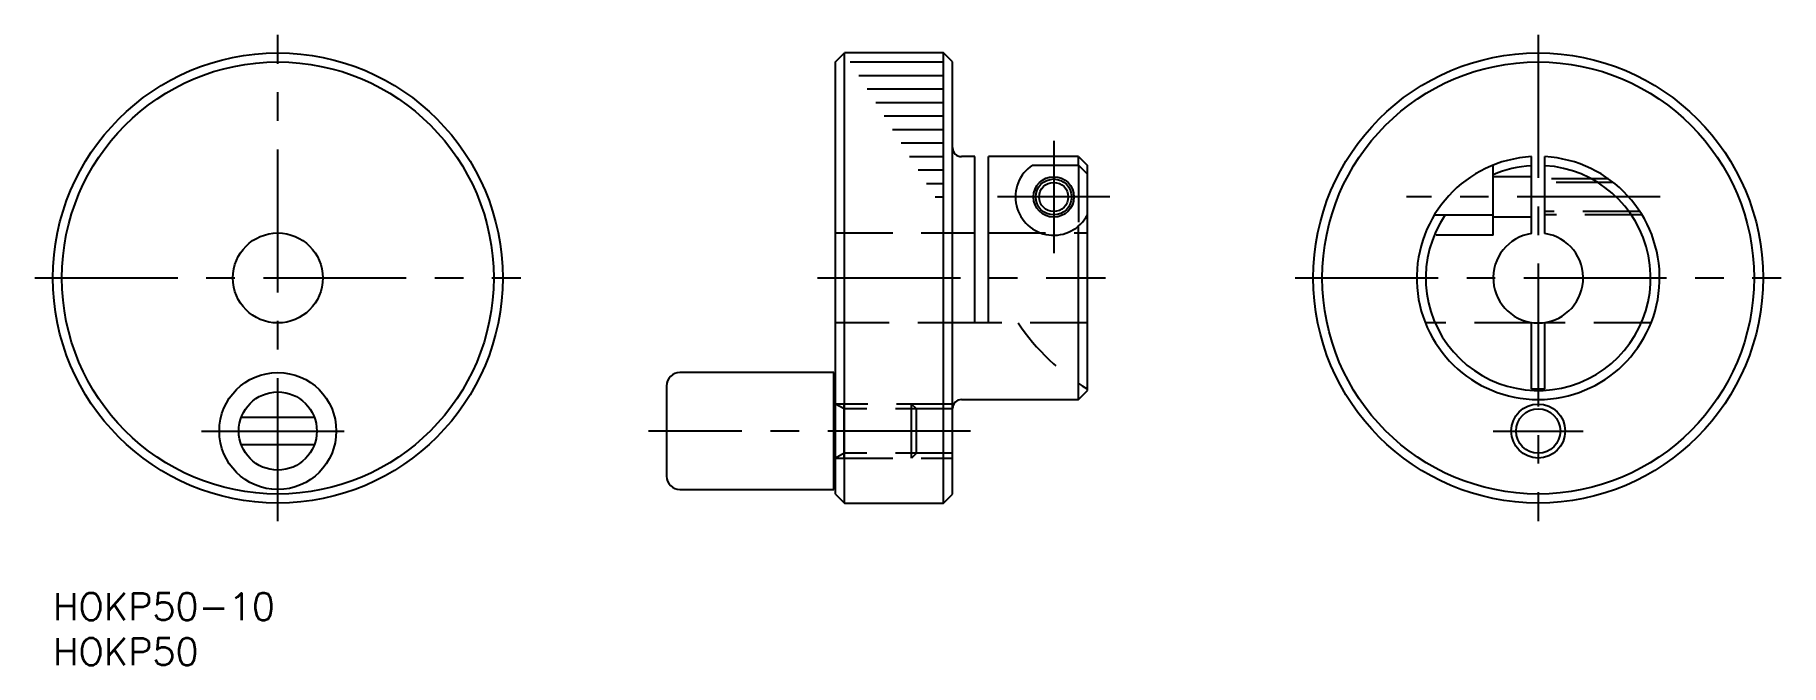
# Model space of a CAD drawing. Extents: x -2 to 192, y -8 to 62.
import ezdxf

# ---------------------------------------------------------------- set-up
doc = ezdxf.new("R2010")
doc.units = 0
doc.header["$LTSCALE"] = 0.5
doc.linetypes.add('CENTER', pattern=[50.8, 31.75, -6.35, 6.35, -6.35])
doc.linetypes.add('DASHED', pattern=[19.05, 12.7, -6.35])
for name, color, linetype in [('MSM_CENTER', 1, 'CENTER'), ('MSM_CONTINUOUS', 7, 'CONTINUOUS'), ('MSM_DASHED', 4, 'DASHED'), ('MSM_NARROW', 5, 'CONTINUOUS'), ('MSM_PART_NUMBER', 7, 'CONTINUOUS')]:
    doc.layers.add(name, color=color, linetype=linetype)
doc.styles.get("Standard").update_dxf_attribs({"font": 'txt.shx', "height": 3, "bigfont": 'bigfont.shx'})

# ---------------------------------------------------------------- blocks, each defined once
blk = doc.blocks.new('*U3')
at = {"layer": 'MSM_PART_NUMBER'}
blk.add_text('HOKP50-10', height=3, dxfattribs=at).set_placement((0, -3))
blk = doc.blocks.new('*U4')
at = {"layer": 'MSM_PART_NUMBER'}
blk.add_text('HOKP50', height=3, dxfattribs=at).set_placement((0, -8))

msp = doc.modelspace()

# ---------------------------------------------------------------- linework, layer by layer
at = {"layer": 'MSM_CENTER'}
for p, q in [((25, 8), (25, 62)), ((165.11, 62), (165.11, 8)), ((111.25, 50.25), (111.25, 37.75)), ((117.5, 44), (105, 44)), ((178.65, 44), (150.47, 44)), ((-2, 35), (52, 35)), ((85, 35), (117, 35)), ((138.11, 35), (192.11, 35)), ((16.5, 18), (33.5, 18)), ((102, 18), (66.2, 18)), ((160.11, 18), (170.11, 18))]:
    msp.add_line(p, q, dxfattribs=at)
at = {"layer": 'MSM_CONTINUOUS'}
for p, q in [((87, 59), (88, 60)), ((87, 11), (87, 59)), ((99, 60), (88, 60)), ((88, 10), (88, 60)), ((100, 59), (99, 60)), ((99, 10), (99, 60)), ((100, 11), (100, 59)), ((102.5, 48.48), (101, 48.48)), ((102.5, 30), (102.5, 48.48)), ((114, 48.48), (104, 48.48)), ((104, 30), (104, 48.48)), ((108.9, 47.54), (114, 47.54)), ((114, 48.48), (115, 47.48)), ((114, 47.54), (114, 48.48)), ((114, 47.54), (115, 46.54)), ((115, 22.5), (115, 47.48)), ((160.11, 42), (160.11, 47.54)), ((164.36, 39.94), (164.36, 48.48)), ((165.86, 39.94), (165.86, 48.48)), ((153.56, 42), (160.11, 42)), ((114, 21.5), (114, 40.76)), ((104, 30), (102.5, 30)), ((164.36, 22.65), (164.36, 30.06)), ((165.86, 22.65), (165.86, 30.06)), ((86.8, 24.5), (69.7, 24.5)), ((86.8, 11.5), (86.8, 24.5)), ((68.2, 23), (68.2, 13)), ((87, 22), (86.8, 22)), ((101, 21.5), (114, 21.5)), ((114, 21.5), (115, 22.5)), ((165.86, 22.65), (164.36, 22.65)), ((29.07, 19.5), (20.93, 19.5)), ((20.93, 16.5), (29.07, 16.5)), ((86.8, 14), (87, 14)), ((69.7, 11.5), (86.8, 11.5)), ((87, 11), (88, 10)), ((88, 10), (99, 10)), ((99, 10), (100, 11))]:
    msp.add_line(p, q, dxfattribs=at)
for centre, radius in [((25, 35), 25), ((25, 35), 24), ((165.11, 35), 25), ((165.11, 35), 24), ((111.25, 44), 2.25), ((111.25, 44), 1.62), ((25, 35), 5), ((25, 18), 6.5), ((25, 18), 4.34), ((165.11, 18), 2.46)]:
    msp.add_circle(centre, radius, dxfattribs=at)
for centre, radius, start, end in [((101, 49.48), 1, 180, 270), ((111.25, 44), 4.25, 123.5995, 331.9275), ((165.11, 35), 13.5, 93.1847, 86.8153), ((165.11, 35), 12.5, 145.9442, 86.5602), ((165.11, 35), 12.5, 93.4398, 113.5782), ((165.11, 35), 5, 98.6269, 81.3731), ((69.7, 23), 1.5, 90, 180), ((101, 20.5), 1, 90, 180), ((69.7, 13), 1.5, 180, 270)]:
    msp.add_arc(centre, radius, start, end, dxfattribs=at)
at = {"layer": 'MSM_DASHED'}
for p, q in [((114, 47.54), (114, 40.76)), ((164.36, 46.25), (160.11, 46.25)), ((172.93, 46), (165.86, 46)), ((173.44, 45.62), (165.86, 45.62)), ((160.11, 39.75), (160.11, 42)), ((164.36, 41.75), (160.11, 41.75)), ((176.41, 42.38), (165.86, 42.38)), ((176.65, 42), (165.86, 42)), ((87, 40), (102.5, 40)), ((104, 40), (115, 40)), ((160.11, 39.75), (152.47, 39.75)), ((102.5, 30), (87, 30)), ((115, 30), (104, 30)), ((164.36, 30), (152.57, 30)), ((177.65, 30), (165.86, 30)), ((87.94, 20.46), (87, 21)), ((100.13, 21), (87, 21)), ((87.94, 15), (87.94, 21)), ((100, 20.46), (87.94, 20.46)), ((96, 20.46), (95.46, 21)), ((95.46, 15), (95.46, 21)), ((96, 15.54), (96, 20.46)), ((87.94, 15.54), (87, 15)), ((100, 15.54), (87.94, 15.54)), ((96, 15.54), (95.46, 15)), ((87, 15), (100, 15))]:
    msp.add_line(p, q, dxfattribs=at)
msp.add_arc((128, 44), 25, 214.0558, 238.6677, dxfattribs=at)
at = {"layer": 'MSM_NARROW'}
for p, q in [((88.63, 59), (99, 59)), ((89.57, 57.5), (99, 57.5)), ((90.51, 56), (99, 56)), ((91.46, 54.5), (99, 54.5)), ((92.4, 53), (99, 53)), ((93.34, 51.5), (99, 51.5)), ((94.29, 50), (99, 50)), ((95.23, 48.5), (99, 48.5)), ((96.17, 47), (99, 47)), ((97.11, 45.5), (99, 45.5)), ((98.06, 44), (99, 44))]:
    msp.add_line(p, q, dxfattribs=at)
for centre, radius in [((111.25, 44), 2), ((165.11, 18), 3)]:
    msp.add_circle(centre, radius, dxfattribs=at)

# ---------------------------------------------------------------- block references
at = {"layer": 'MSM_CONTINUOUS'}
for name in ['*U3', '*U4']:
    msp.add_blockref(name, (0, 0), dxfattribs=at)

doc.saveas('drawing.dxf')
